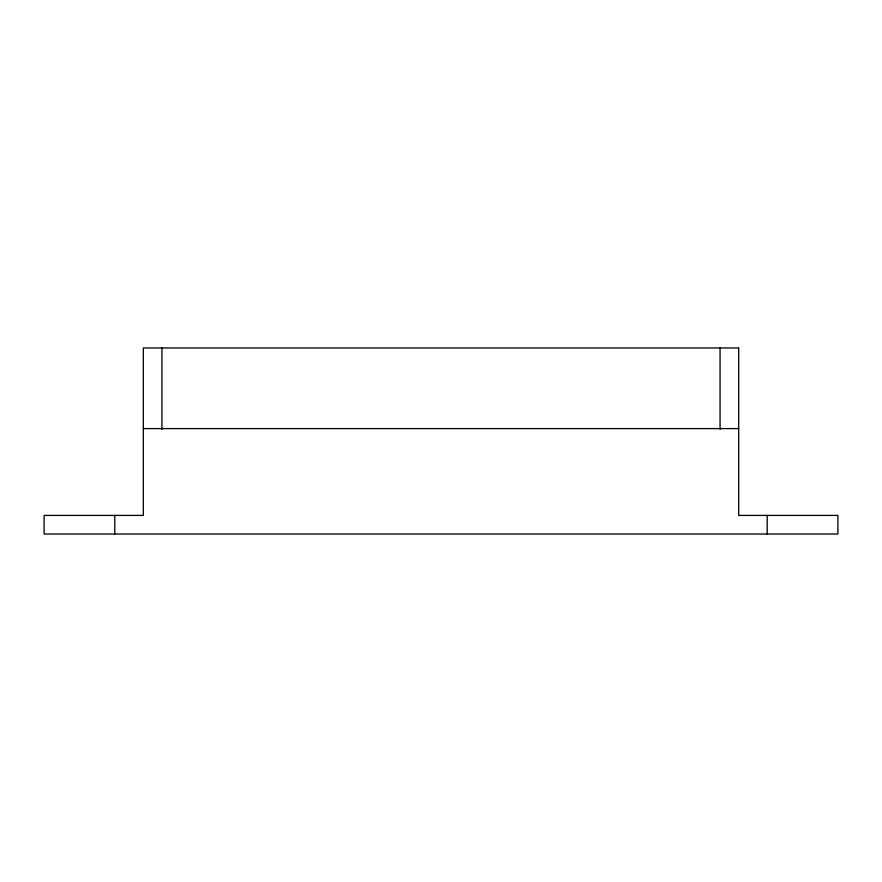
<?xml version="1.0" encoding="UTF-8"?>
<svg xmlns="http://www.w3.org/2000/svg" width="882" height="882" viewBox="0 0 882 882"><rect width="100%" height="100%" fill="white"/><g stroke="black" fill="none" stroke-linecap="round" stroke-linejoin="round"><path stroke-width="1.32" d="M143.325 428.597L738.675 428.597M767.197 515.419L767.197 534.029M720.065 347.982L720.065 429.291M161.935 347.982L161.935 429.291M114.792 515.419L114.792 534.029M738.675 347.982L143.325 347.982L143.325 515.419L44.1 515.419L44.1 534.029L837.9 534.029L837.9 515.419L738.675 515.419L738.675 347.982"/></g></svg>
